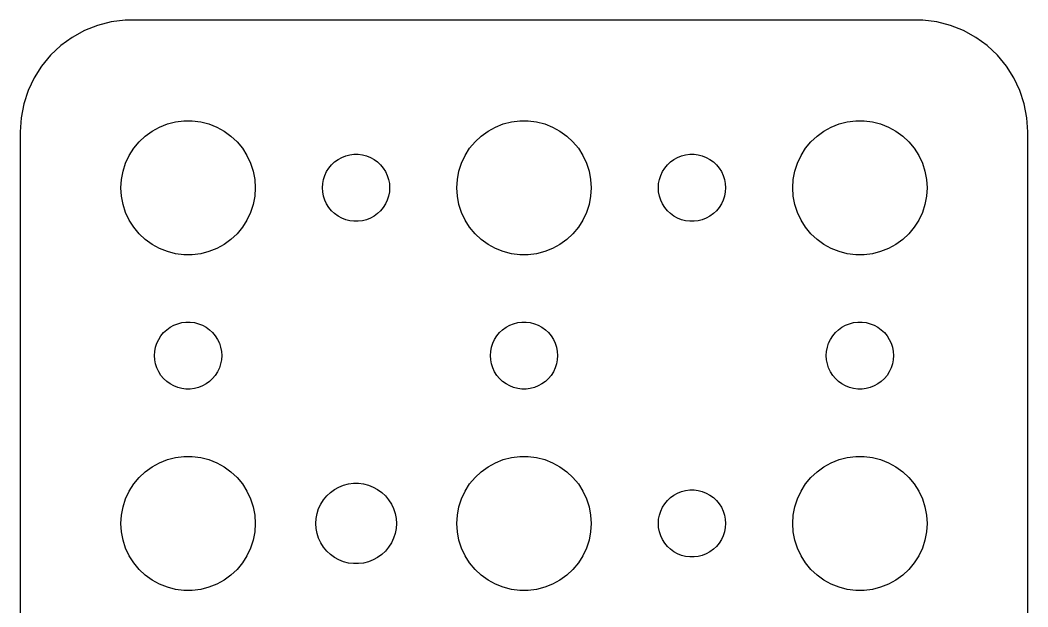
# Model space of a CAD drawing. Header units: metres. Extents: x -22 to 22, y -22 to 244.
# Drawn here: x -22.5 to 22.5, y 11.27 to 37.49 of the extents above; entities that cross this region are included whole.
import ezdxf

# ---------------------------------------------------------------- set-up
doc = ezdxf.new("R2010")
doc.units = ezdxf.units.M

msp = doc.modelspace()

# ---------------------------------------------------------------- linework, layer by layer
for p, q in [((-18.4369, 37.4114), (-19.0451, 37.2553)), ((-17.8139, 37.4901), (-18.4369, 37.4114)), ((17.8139, 37.4901), (-17.8139, 37.4901)), ((18.4369, 37.4114), (17.8139, 37.4901)), ((19.0451, 37.2553), (18.4369, 37.4114)), ((-19.6289, 37.0241), (-20.1791, 36.7216)), ((-19.0451, 37.2553), (-19.6289, 37.0241)), ((19.6289, 37.0241), (19.0451, 37.2553)), ((20.1791, 36.7216), (19.6289, 37.0241)), ((-20.1791, 36.7216), (-20.6871, 36.3526)), ((20.6871, 36.3526), (20.1791, 36.7216)), ((-20.6871, 36.3526), (-21.1448, 35.9227)), ((21.1448, 35.9227), (20.6871, 36.3526)), ((-21.1448, 35.9227), (-21.5451, 35.4389)), ((21.5451, 35.4389), (21.1448, 35.9227)), ((-21.5451, 35.4389), (-21.8815, 34.9088)), ((21.8815, 34.9088), (21.5451, 35.4389)), ((-21.8815, 34.9088), (-22.1489, 34.3406)), ((22.1489, 34.3406), (21.8815, 34.9088)), ((-22.1489, 34.3406), (-22.3429, 33.7434)), ((22.3429, 33.7434), (22.1489, 34.3406)), ((-22.3429, 33.7434), (-22.4606, 33.1267)), ((22.4606, 33.1267), (22.3429, 33.7434)), ((-22.4606, 33.1267), (-22.5, 32.5)), ((-16.2773, 32.7145), (-15.927, 32.8532)), ((-15.927, 32.8532), (-15.5621, 32.9469)), ((-15.5621, 32.9469), (-15.1884, 32.9941)), ((-15.1884, 32.9941), (-14.8116, 32.9941)), ((-14.8116, 32.9941), (-14.4379, 32.9469)), ((-14.4379, 32.9469), (-14.0729, 32.8532)), ((-14.0729, 32.8532), (-13.7227, 32.7145)), ((-1.27733, 32.7145), (-0.927048, 32.8532)), ((-0.927048, 32.8532), (-0.562134, 32.9469)), ((-0.562134, 32.9469), (-0.18837, 32.9941)), ((-0.18837, 32.9941), (0.18837, 32.9941)), ((0.18837, 32.9941), (0.562134, 32.9469)), ((0.562134, 32.9469), (0.927048, 32.8532)), ((0.927048, 32.8532), (1.27733, 32.7145)), ((13.7227, 32.7145), (14.0729, 32.8532)), ((14.0729, 32.8532), (14.4379, 32.9469)), ((14.4379, 32.9469), (14.8116, 32.9941)), ((14.8116, 32.9941), (15.1884, 32.9941)), ((15.1884, 32.9941), (15.5621, 32.9469)), ((15.5621, 32.9469), (15.927, 32.8532)), ((15.927, 32.8532), (16.2773, 32.7145)), ((22.5, 32.5), (22.4606, 33.1267)), ((-22.5, 32.5), (-22.5, -17.5)), ((-16.9123, 32.3115), (-16.6075, 32.533)), ((-16.6075, 32.533), (-16.2773, 32.7145)), ((-13.7227, 32.7145), (-13.3925, 32.533)), ((-13.3925, 32.533), (-13.0877, 32.3115)), ((-1.91226, 32.3115), (-1.60747, 32.533)), ((-1.60747, 32.533), (-1.27733, 32.7145)), ((1.27733, 32.7145), (1.60747, 32.533)), ((1.60747, 32.533), (1.91226, 32.3115)), ((13.0877, 32.3115), (13.3925, 32.533)), ((13.3925, 32.533), (13.7227, 32.7145)), ((16.2773, 32.7145), (16.6075, 32.533)), ((16.6075, 32.533), (16.9123, 32.3115)), ((22.5, -17.5), (22.5, 32.5)), ((-17.427, 31.7634), (-17.1869, 32.0536)), ((-17.1869, 32.0536), (-16.9123, 32.3115)), ((-13.0877, 32.3115), (-12.8131, 32.0536)), ((-12.8131, 32.0536), (-12.5729, 31.7634)), ((-2.42705, 31.7634), (-2.1869, 32.0536)), ((-2.1869, 32.0536), (-1.91226, 32.3115)), ((1.91226, 32.3115), (2.1869, 32.0536)), ((2.1869, 32.0536), (2.42705, 31.7634)), ((12.5729, 31.7634), (12.8131, 32.0536)), ((12.8131, 32.0536), (13.0877, 32.3115)), ((16.9123, 32.3115), (17.1869, 32.0536)), ((17.1869, 32.0536), (17.427, 31.7634)), ((-17.6289, 31.4453), (-17.427, 31.7634)), ((-12.5729, 31.7634), (-12.3711, 31.4453)), ((-2.62891, 31.4453), (-2.42705, 31.7634)), ((2.42705, 31.7634), (2.62891, 31.4453)), ((12.3711, 31.4453), (12.5729, 31.7634)), ((17.427, 31.7634), (17.6289, 31.4453)), ((-17.9057, 30.7461), (-17.7893, 31.1044)), ((-17.7893, 31.1044), (-17.6289, 31.4453)), ((-12.3711, 31.4453), (-12.2107, 31.1044)), ((-12.2107, 31.1044), (-12.0942, 30.7461)), ((-8.59344, 31.0268), (-8.45613, 31.1558)), ((-8.45613, 31.1558), (-8.30373, 31.2665)), ((-8.30373, 31.2665), (-8.13866, 31.3572)), ((-8.13866, 31.3572), (-7.96352, 31.4266)), ((-7.96352, 31.4266), (-7.78107, 31.4734)), ((-7.78107, 31.4734), (-7.59418, 31.497)), ((-7.59418, 31.497), (-7.40581, 31.497)), ((-7.40581, 31.497), (-7.21892, 31.4734)), ((-7.21892, 31.4734), (-7.03647, 31.4266)), ((-7.03647, 31.4266), (-6.86133, 31.3572)), ((-6.86133, 31.3572), (-6.69626, 31.2665)), ((-6.69626, 31.2665), (-6.54385, 31.1558)), ((-6.54385, 31.1558), (-6.40654, 31.0268)), ((-2.90575, 30.7461), (-2.78932, 31.1044)), ((-2.78932, 31.1044), (-2.62891, 31.4453)), ((2.62891, 31.4453), (2.78932, 31.1044)), ((2.78932, 31.1044), (2.90575, 30.7461)), ((6.40654, 31.0268), (6.54385, 31.1558)), ((6.54385, 31.1558), (6.69626, 31.2665)), ((6.69626, 31.2665), (6.86133, 31.3572)), ((6.86133, 31.3572), (7.03647, 31.4266)), ((7.03647, 31.4266), (7.21892, 31.4734)), ((7.21892, 31.4734), (7.40581, 31.497)), ((7.40581, 31.497), (7.59418, 31.497)), ((7.59418, 31.497), (7.78107, 31.4734)), ((7.78107, 31.4734), (7.96352, 31.4266)), ((7.96352, 31.4266), (8.13866, 31.3572)), ((8.13866, 31.3572), (8.30373, 31.2665)), ((8.30373, 31.2665), (8.45613, 31.1558)), ((8.45613, 31.1558), (8.59344, 31.0268)), ((12.0942, 30.7461), (12.2107, 31.1044)), ((12.2107, 31.1044), (12.3711, 31.4453)), ((17.6289, 31.4453), (17.7893, 31.1044)), ((17.7893, 31.1044), (17.9057, 30.7461)), ((-17.9763, 30.376), (-17.9057, 30.7461)), ((-12.0942, 30.7461), (-12.0237, 30.376)), ((-8.89465, 30.5522), (-8.81445, 30.7226)), ((-8.81445, 30.7226), (-8.71352, 30.8817)), ((-8.71352, 30.8817), (-8.59344, 31.0268)), ((-6.40654, 31.0268), (-6.28647, 30.8817)), ((-6.28647, 30.8817), (-6.18553, 30.7226)), ((-6.18553, 30.7226), (-6.10533, 30.5522)), ((-2.97633, 30.376), (-2.90575, 30.7461)), ((2.90575, 30.7461), (2.97633, 30.376)), ((6.10533, 30.5522), (6.18553, 30.7226)), ((6.18553, 30.7226), (6.28647, 30.8817)), ((6.28647, 30.8817), (6.40654, 31.0268)), ((8.59344, 31.0268), (8.71352, 30.8817)), ((8.71352, 30.8817), (8.81445, 30.7226)), ((8.81445, 30.7226), (8.89465, 30.5522)), ((12.0237, 30.376), (12.0942, 30.7461)), ((17.9057, 30.7461), (17.9763, 30.376)), ((-18, 30), (-17.9763, 30.376)), ((-12.0237, 30.376), (-12, 30)), ((-9, 30), (-8.98816, 30.188)), ((-8.98816, 30.188), (-8.95287, 30.373)), ((-8.95287, 30.373), (-8.89465, 30.5522)), ((-6.10533, 30.5522), (-6.04712, 30.373)), ((-6.04712, 30.373), (-6.01183, 30.188)), ((-6.01183, 30.188), (-6, 30)), ((-3, 30), (-2.97633, 30.376)), ((2.97633, 30.376), (3, 30)), ((6, 30), (6.01183, 30.188)), ((6.01183, 30.188), (6.04712, 30.373)), ((6.04712, 30.373), (6.10533, 30.5522)), ((8.89465, 30.5522), (8.95287, 30.373)), ((8.95287, 30.373), (8.98816, 30.188)), ((8.98816, 30.188), (9, 30)), ((12, 30), (12.0237, 30.376)), ((17.9763, 30.376), (18, 30)), ((-17.9763, 29.624), (-18, 30)), ((-12, 30), (-12.0237, 29.624)), ((-8.98816, 29.812), (-9, 30)), ((-8.95287, 29.627), (-8.98816, 29.812)), ((-6.01183, 29.812), (-6.04712, 29.627)), ((-6, 30), (-6.01183, 29.812)), ((-2.97633, 29.624), (-3, 30)), ((3, 30), (2.97633, 29.624)), ((6.01183, 29.812), (6, 30)), ((6.04712, 29.627), (6.01183, 29.812)), ((8.98816, 29.812), (8.95287, 29.627)), ((9, 30), (8.98816, 29.812)), ((12.0237, 29.624), (12, 30)), ((18, 30), (17.9763, 29.624)), ((-17.9057, 29.2539), (-17.9763, 29.624)), ((-17.7893, 28.8956), (-17.9057, 29.2539)), ((-12.0942, 29.2539), (-12.2107, 28.8956)), ((-12.0237, 29.624), (-12.0942, 29.2539)), ((-8.89465, 29.4478), (-8.95287, 29.627)), ((-8.81445, 29.2774), (-8.89465, 29.4478)), ((-8.71352, 29.1183), (-8.81445, 29.2774)), ((-6.18553, 29.2774), (-6.28647, 29.1183)), ((-6.10533, 29.4478), (-6.18553, 29.2774)), ((-6.04712, 29.627), (-6.10533, 29.4478)), ((-2.90575, 29.2539), (-2.97633, 29.624)), ((-2.78932, 28.8956), (-2.90575, 29.2539)), ((2.90575, 29.2539), (2.78932, 28.8956)), ((2.97633, 29.624), (2.90575, 29.2539)), ((6.10533, 29.4478), (6.04712, 29.627)), ((6.18553, 29.2774), (6.10533, 29.4478)), ((6.28647, 29.1183), (6.18553, 29.2774)), ((8.81445, 29.2774), (8.71352, 29.1183)), ((8.89465, 29.4478), (8.81445, 29.2774)), ((8.95287, 29.627), (8.89465, 29.4478)), ((12.0942, 29.2539), (12.0237, 29.624)), ((12.2107, 28.8956), (12.0942, 29.2539)), ((17.9057, 29.2539), (17.7893, 28.8956)), ((17.9763, 29.624), (17.9057, 29.2539)), ((-17.6289, 28.5547), (-17.7893, 28.8956)), ((-12.2107, 28.8956), (-12.3711, 28.5547)), ((-8.59344, 28.9732), (-8.71352, 29.1183)), ((-8.45613, 28.8442), (-8.59344, 28.9732)), ((-8.30373, 28.7335), (-8.45613, 28.8442)), ((-6.54385, 28.8442), (-6.69626, 28.7335)), ((-6.40654, 28.9732), (-6.54385, 28.8442)), ((-6.28647, 29.1183), (-6.40654, 28.9732)), ((-2.62891, 28.5547), (-2.78932, 28.8956)), ((2.78932, 28.8956), (2.62891, 28.5547)), ((6.40654, 28.9732), (6.28647, 29.1183)), ((6.54385, 28.8442), (6.40654, 28.9732)), ((6.69626, 28.7335), (6.54385, 28.8442)), ((8.45613, 28.8442), (8.30373, 28.7335)), ((8.59344, 28.9732), (8.45613, 28.8442)), ((8.71352, 29.1183), (8.59344, 28.9732)), ((12.3711, 28.5547), (12.2107, 28.8956)), ((17.7893, 28.8956), (17.6289, 28.5547)), ((-17.427, 28.2366), (-17.6289, 28.5547)), ((-12.3711, 28.5547), (-12.5729, 28.2366)), ((-8.13866, 28.6427), (-8.30373, 28.7335)), ((-7.96352, 28.5734), (-8.13866, 28.6427)), ((-7.78107, 28.5266), (-7.96352, 28.5734)), ((-7.59418, 28.503), (-7.78107, 28.5266)), ((-7.40581, 28.503), (-7.59418, 28.503)), ((-7.21892, 28.5266), (-7.40581, 28.503)), ((-7.03647, 28.5734), (-7.21892, 28.5266)), ((-6.86133, 28.6427), (-7.03647, 28.5734)), ((-6.69626, 28.7335), (-6.86133, 28.6427)), ((-2.42705, 28.2366), (-2.62891, 28.5547)), ((2.62891, 28.5547), (2.42705, 28.2366)), ((6.86133, 28.6427), (6.69626, 28.7335)), ((7.03647, 28.5734), (6.86133, 28.6427)), ((7.21892, 28.5266), (7.03647, 28.5734)), ((7.40581, 28.503), (7.21892, 28.5266)), ((7.59418, 28.503), (7.40581, 28.503)), ((7.78107, 28.5266), (7.59418, 28.503)), ((7.96352, 28.5734), (7.78107, 28.5266)), ((8.13866, 28.6427), (7.96352, 28.5734)), ((8.30373, 28.7335), (8.13866, 28.6427)), ((12.5729, 28.2366), (12.3711, 28.5547)), ((17.6289, 28.5547), (17.427, 28.2366)), ((-17.1869, 27.9464), (-17.427, 28.2366)), ((-16.9123, 27.6884), (-17.1869, 27.9464)), ((-12.8131, 27.9464), (-13.0877, 27.6884)), ((-12.5729, 28.2366), (-12.8131, 27.9464)), ((-2.1869, 27.9464), (-2.42705, 28.2366)), ((-1.91226, 27.6884), (-2.1869, 27.9464)), ((2.1869, 27.9464), (1.91226, 27.6884)), ((2.42705, 28.2366), (2.1869, 27.9464)), ((12.8131, 27.9464), (12.5729, 28.2366)), ((13.0877, 27.6884), (12.8131, 27.9464)), ((17.1869, 27.9464), (16.9123, 27.6884)), ((17.427, 28.2366), (17.1869, 27.9464)), ((-16.6075, 27.467), (-16.9123, 27.6884)), ((-16.2773, 27.2855), (-16.6075, 27.467)), ((-13.3925, 27.467), (-13.7227, 27.2855)), ((-13.0877, 27.6884), (-13.3925, 27.467)), ((-1.60747, 27.467), (-1.91226, 27.6884)), ((-1.27733, 27.2855), (-1.60747, 27.467)), ((1.60747, 27.467), (1.27733, 27.2855)), ((1.91226, 27.6884), (1.60747, 27.467)), ((13.3925, 27.467), (13.0877, 27.6884)), ((13.7227, 27.2855), (13.3925, 27.467)), ((16.6075, 27.467), (16.2773, 27.2855)), ((16.9123, 27.6884), (16.6075, 27.467)), ((-15.927, 27.1468), (-16.2773, 27.2855)), ((-15.5621, 27.0531), (-15.927, 27.1468)), ((-15.1884, 27.0059), (-15.5621, 27.0531)), ((-14.8116, 27.0059), (-15.1884, 27.0059)), ((-14.4379, 27.0531), (-14.8116, 27.0059)), ((-14.0729, 27.1468), (-14.4379, 27.0531)), ((-13.7227, 27.2855), (-14.0729, 27.1468)), ((-0.927048, 27.1468), (-1.27733, 27.2855)), ((-0.562134, 27.0531), (-0.927048, 27.1468)), ((-0.18837, 27.0059), (-0.562134, 27.0531)), ((0.18837, 27.0059), (-0.18837, 27.0059)), ((0.562134, 27.0531), (0.18837, 27.0059)), ((0.927048, 27.1468), (0.562134, 27.0531)), ((1.27733, 27.2855), (0.927048, 27.1468)), ((14.0729, 27.1468), (13.7227, 27.2855)), ((14.4379, 27.0531), (14.0729, 27.1468)), ((14.8116, 27.0059), (14.4379, 27.0531)), ((15.1884, 27.0059), (14.8116, 27.0059)), ((15.5621, 27.0531), (15.1884, 27.0059)), ((15.927, 27.1468), (15.5621, 27.0531)), ((16.2773, 27.2855), (15.927, 27.1468)), ((-15.8037, 23.7665), (-15.6387, 23.8572)), ((-15.6387, 23.8572), (-15.4635, 23.9266)), ((-15.4635, 23.9266), (-15.2811, 23.9734)), ((-15.2811, 23.9734), (-15.0942, 23.997)), ((-15.0942, 23.997), (-14.9058, 23.997)), ((-14.9058, 23.997), (-14.7189, 23.9734)), ((-14.7189, 23.9734), (-14.5365, 23.9266)), ((-14.5365, 23.9266), (-14.3613, 23.8572)), ((-14.3613, 23.8572), (-14.1963, 23.7665)), ((-0.803726, 23.7665), (-0.638657, 23.8572)), ((-0.638657, 23.8572), (-0.463516, 23.9266)), ((-0.463516, 23.9266), (-0.281067, 23.9734)), ((-0.281067, 23.9734), (-0.094177, 23.997)), ((-0.094177, 23.997), (0.094177, 23.997)), ((0.094177, 23.997), (0.281067, 23.9734)), ((0.281067, 23.9734), (0.463516, 23.9266)), ((0.463516, 23.9266), (0.638657, 23.8572)), ((0.638657, 23.8572), (0.803726, 23.7665)), ((14.1963, 23.7665), (14.3613, 23.8572)), ((14.3613, 23.8572), (14.5365, 23.9266)), ((14.5365, 23.9266), (14.7189, 23.9734)), ((14.7189, 23.9734), (14.9058, 23.997)), ((14.9058, 23.997), (15.0942, 23.997)), ((15.0942, 23.997), (15.2811, 23.9734)), ((15.2811, 23.9734), (15.4635, 23.9266)), ((15.4635, 23.9266), (15.6387, 23.8572)), ((15.6387, 23.8572), (15.8037, 23.7665)), ((-16.2135, 23.3817), (-16.0934, 23.5268)), ((-16.0934, 23.5268), (-15.9561, 23.6558)), ((-15.9561, 23.6558), (-15.8037, 23.7665)), ((-14.1963, 23.7665), (-14.0439, 23.6558)), ((-14.0439, 23.6558), (-13.9065, 23.5268)), ((-13.9065, 23.5268), (-13.7865, 23.3817)), ((-1.21352, 23.3817), (-1.09344, 23.5268)), ((-1.09344, 23.5268), (-0.956131, 23.6558)), ((-0.956131, 23.6558), (-0.803726, 23.7665)), ((0.803726, 23.7665), (0.956131, 23.6558)), ((0.956131, 23.6558), (1.09344, 23.5268)), ((1.09344, 23.5268), (1.21352, 23.3817)), ((13.7865, 23.3817), (13.9065, 23.5268)), ((13.9065, 23.5268), (14.0439, 23.6558)), ((14.0439, 23.6558), (14.1963, 23.7665)), ((15.8037, 23.7665), (15.9561, 23.6558)), ((15.9561, 23.6558), (16.0934, 23.5268)), ((16.0934, 23.5268), (16.2135, 23.3817)), ((-16.4529, 22.873), (-16.3947, 23.0522)), ((-16.3947, 23.0522), (-16.3145, 23.2226)), ((-16.3145, 23.2226), (-16.2135, 23.3817)), ((-13.7865, 23.3817), (-13.6855, 23.2226)), ((-13.6855, 23.2226), (-13.6053, 23.0522)), ((-13.6053, 23.0522), (-13.5471, 22.873)), ((-1.45287, 22.873), (-1.39465, 23.0522)), ((-1.39465, 23.0522), (-1.31445, 23.2226)), ((-1.31445, 23.2226), (-1.21352, 23.3817)), ((1.21352, 23.3817), (1.31445, 23.2226)), ((1.31445, 23.2226), (1.39465, 23.0522)), ((1.39465, 23.0522), (1.45287, 22.873)), ((13.5471, 22.873), (13.6053, 23.0522)), ((13.6053, 23.0522), (13.6855, 23.2226)), ((13.6855, 23.2226), (13.7865, 23.3817)), ((16.2135, 23.3817), (16.3145, 23.2226)), ((16.3145, 23.2226), (16.3947, 23.0522)), ((16.3947, 23.0522), (16.4529, 22.873)), ((-16.5, 22.5), (-16.4882, 22.688)), ((-16.4882, 22.312), (-16.5, 22.5)), ((-16.4882, 22.688), (-16.4529, 22.873)), ((-13.5471, 22.873), (-13.5118, 22.688)), ((-13.5118, 22.688), (-13.5, 22.5)), ((-13.5, 22.5), (-13.5118, 22.312)), ((-1.5, 22.5), (-1.48816, 22.688)), ((-1.48816, 22.312), (-1.5, 22.5)), ((-1.48816, 22.688), (-1.45287, 22.873)), ((1.45287, 22.873), (1.48816, 22.688)), ((1.48816, 22.688), (1.5, 22.5)), ((1.5, 22.5), (1.48816, 22.312)), ((13.5, 22.5), (13.5118, 22.688)), ((13.5118, 22.312), (13.5, 22.5)), ((13.5118, 22.688), (13.5471, 22.873)), ((16.4529, 22.873), (16.4882, 22.688)), ((16.4882, 22.688), (16.5, 22.5)), ((16.5, 22.5), (16.4882, 22.312)), ((-16.4529, 22.127), (-16.4882, 22.312)), ((-16.3947, 21.9478), (-16.4529, 22.127)), ((-13.5471, 22.127), (-13.6053, 21.9478)), ((-13.5118, 22.312), (-13.5471, 22.127)), ((-1.45287, 22.127), (-1.48816, 22.312)), ((-1.39465, 21.9478), (-1.45287, 22.127)), ((1.45287, 22.127), (1.39465, 21.9478)), ((1.48816, 22.312), (1.45287, 22.127)), ((13.5471, 22.127), (13.5118, 22.312)), ((13.6053, 21.9478), (13.5471, 22.127)), ((16.4529, 22.127), (16.3947, 21.9478)), ((16.4882, 22.312), (16.4529, 22.127)), ((-16.3145, 21.7774), (-16.3947, 21.9478)), ((-16.2135, 21.6183), (-16.3145, 21.7774)), ((-16.0934, 21.4732), (-16.2135, 21.6183)), ((-13.7865, 21.6183), (-13.9065, 21.4732)), ((-13.6855, 21.7774), (-13.7865, 21.6183)), ((-13.6053, 21.9478), (-13.6855, 21.7774)), ((-1.31445, 21.7774), (-1.39465, 21.9478)), ((-1.21352, 21.6183), (-1.31445, 21.7774)), ((-1.09344, 21.4732), (-1.21352, 21.6183)), ((1.21352, 21.6183), (1.09344, 21.4732)), ((1.31445, 21.7774), (1.21352, 21.6183)), ((1.39465, 21.9478), (1.31445, 21.7774)), ((13.6855, 21.7774), (13.6053, 21.9478)), ((13.7865, 21.6183), (13.6855, 21.7774)), ((13.9065, 21.4732), (13.7865, 21.6183)), ((16.2135, 21.6183), (16.0934, 21.4732)), ((16.3145, 21.7774), (16.2135, 21.6183)), ((16.3947, 21.9478), (16.3145, 21.7774)), ((-15.9561, 21.3442), (-16.0934, 21.4732)), ((-15.8037, 21.2335), (-15.9561, 21.3442)), ((-15.6387, 21.1427), (-15.8037, 21.2335)), ((-14.1963, 21.2335), (-14.3613, 21.1427)), ((-14.0439, 21.3442), (-14.1963, 21.2335)), ((-13.9065, 21.4732), (-14.0439, 21.3442)), ((-0.956131, 21.3442), (-1.09344, 21.4732)), ((-0.803726, 21.2335), (-0.956131, 21.3442)), ((-0.638657, 21.1427), (-0.803726, 21.2335)), ((0.803726, 21.2335), (0.638657, 21.1427)), ((0.956131, 21.3442), (0.803726, 21.2335)), ((1.09344, 21.4732), (0.956131, 21.3442)), ((14.0439, 21.3442), (13.9065, 21.4732)), ((14.1963, 21.2335), (14.0439, 21.3442)), ((14.3613, 21.1427), (14.1963, 21.2335)), ((15.8037, 21.2335), (15.6387, 21.1427)), ((15.9561, 21.3442), (15.8037, 21.2335)), ((16.0934, 21.4732), (15.9561, 21.3442)), ((-15.4635, 21.0734), (-15.6387, 21.1427)), ((-15.2811, 21.0266), (-15.4635, 21.0734)), ((-15.0942, 21.003), (-15.2811, 21.0266)), ((-14.9058, 21.003), (-15.0942, 21.003)), ((-14.7189, 21.0266), (-14.9058, 21.003)), ((-14.5365, 21.0734), (-14.7189, 21.0266)), ((-14.3613, 21.1427), (-14.5365, 21.0734)), ((-0.463516, 21.0734), (-0.638657, 21.1427)), ((-0.281067, 21.0266), (-0.463516, 21.0734)), ((-0.094177, 21.003), (-0.281067, 21.0266)), ((0.094177, 21.003), (-0.094177, 21.003)), ((0.281067, 21.0266), (0.094177, 21.003)), ((0.463516, 21.0734), (0.281067, 21.0266)), ((0.638657, 21.1427), (0.463516, 21.0734)), ((14.5365, 21.0734), (14.3613, 21.1427)), ((14.7189, 21.0266), (14.5365, 21.0734)), ((14.9058, 21.003), (14.7189, 21.0266)), ((15.0942, 21.003), (14.9058, 21.003)), ((15.2811, 21.0266), (15.0942, 21.003)), ((15.4635, 21.0734), (15.2811, 21.0266)), ((15.6387, 21.1427), (15.4635, 21.0734)), ((-16.6075, 17.533), (-16.2773, 17.7145)), ((-16.2773, 17.7145), (-15.927, 17.8532)), ((-15.927, 17.8532), (-15.5621, 17.9469)), ((-15.5621, 17.9469), (-15.1884, 17.9941)), ((-15.1884, 17.9941), (-14.8116, 17.9941)), ((-14.8116, 17.9941), (-14.4379, 17.9469)), ((-14.4379, 17.9469), (-14.0729, 17.8532)), ((-14.0729, 17.8532), (-13.7227, 17.7145)), ((-13.7227, 17.7145), (-13.3925, 17.533)), ((-1.60747, 17.533), (-1.27733, 17.7145)), ((-1.27733, 17.7145), (-0.927048, 17.8532)), ((-0.927048, 17.8532), (-0.562134, 17.9469)), ((-0.562134, 17.9469), (-0.18837, 17.9941)), ((-0.18837, 17.9941), (0.18837, 17.9941)), ((0.18837, 17.9941), (0.562134, 17.9469)), ((0.562134, 17.9469), (0.927048, 17.8532)), ((0.927048, 17.8532), (1.27733, 17.7145)), ((1.27733, 17.7145), (1.60747, 17.533)), ((13.3925, 17.533), (13.7227, 17.7145)), ((13.7227, 17.7145), (14.0729, 17.8532)), ((14.0729, 17.8532), (14.4379, 17.9469)), ((14.4379, 17.9469), (14.8116, 17.9941)), ((14.8116, 17.9941), (15.1884, 17.9941)), ((15.1884, 17.9941), (15.5621, 17.9469)), ((15.5621, 17.9469), (15.927, 17.8532)), ((15.927, 17.8532), (16.2773, 17.7145)), ((16.2773, 17.7145), (16.6075, 17.533)), ((-17.1869, 17.0536), (-16.9123, 17.3115)), ((-16.9123, 17.3115), (-16.6075, 17.533)), ((-13.3925, 17.533), (-13.0877, 17.3115)), ((-13.0877, 17.3115), (-12.8131, 17.0536)), ((-2.1869, 17.0536), (-1.91226, 17.3115)), ((-1.91226, 17.3115), (-1.60747, 17.533)), ((1.60747, 17.533), (1.91226, 17.3115)), ((1.91226, 17.3115), (2.1869, 17.0536)), ((12.8131, 17.0536), (13.0877, 17.3115)), ((13.0877, 17.3115), (13.3925, 17.533)), ((16.6075, 17.533), (16.9123, 17.3115)), ((16.9123, 17.3115), (17.1869, 17.0536)), ((-17.6289, 16.4453), (-17.427, 16.7634)), ((-17.427, 16.7634), (-17.1869, 17.0536)), ((-12.8131, 17.0536), (-12.5729, 16.7634)), ((-12.5729, 16.7634), (-12.3711, 16.4453)), ((-8.26639, 16.6287), (-8.05623, 16.7119)), ((-8.05623, 16.7119), (-7.83728, 16.7681)), ((-7.83728, 16.7681), (-7.61302, 16.7964)), ((-7.61302, 16.7964), (-7.38696, 16.7964)), ((-7.38696, 16.7964), (-7.1627, 16.7681)), ((-7.1627, 16.7681), (-6.94376, 16.7119)), ((-6.94376, 16.7119), (-6.7336, 16.6287)), ((-2.62891, 16.4453), (-2.42705, 16.7634)), ((-2.42705, 16.7634), (-2.1869, 17.0536)), ((2.1869, 17.0536), (2.42705, 16.7634)), ((2.42705, 16.7634), (2.62891, 16.4453)), ((12.3711, 16.4453), (12.5729, 16.7634)), ((12.5729, 16.7634), (12.8131, 17.0536)), ((17.1869, 17.0536), (17.427, 16.7634)), ((17.427, 16.7634), (17.6289, 16.4453)), ((-17.7893, 16.1044), (-17.6289, 16.4453)), ((-12.3711, 16.4453), (-12.2107, 16.1044)), ((-8.95622, 16.058), (-8.81213, 16.2322)), ((-8.81213, 16.2322), (-8.64735, 16.3869)), ((-8.64735, 16.3869), (-8.46448, 16.5198)), ((-8.46448, 16.5198), (-8.26639, 16.6287)), ((-6.7336, 16.6287), (-6.53551, 16.5198)), ((-6.53551, 16.5198), (-6.35263, 16.3869)), ((-6.35263, 16.3869), (-6.18785, 16.2322)), ((-6.18785, 16.2322), (-6.04376, 16.058)), ((-2.78932, 16.1044), (-2.62891, 16.4453)), ((2.62891, 16.4453), (2.78932, 16.1044)), ((6.54385, 16.1558), (6.69626, 16.2665)), ((6.69626, 16.2665), (6.86133, 16.3572)), ((6.86133, 16.3572), (7.03647, 16.4266)), ((7.03647, 16.4266), (7.21892, 16.4734)), ((7.21892, 16.4734), (7.40581, 16.497)), ((7.40581, 16.497), (7.59418, 16.497)), ((7.59418, 16.497), (7.78107, 16.4734)), ((7.78107, 16.4734), (7.96352, 16.4266)), ((7.96352, 16.4266), (8.13866, 16.3572)), ((8.13866, 16.3572), (8.30373, 16.2665)), ((8.30373, 16.2665), (8.45613, 16.1558)), ((12.2107, 16.1044), (12.3711, 16.4453)), ((17.6289, 16.4453), (17.7893, 16.1044)), ((-17.9057, 15.7461), (-17.7893, 16.1044)), ((-12.2107, 16.1044), (-12.0942, 15.7461)), ((-9.17358, 15.6626), (-9.07735, 15.8671)), ((-9.07735, 15.8671), (-8.95622, 16.058)), ((-6.04376, 16.058), (-5.92264, 15.8671)), ((-5.92264, 15.8671), (-5.8264, 15.6626)), ((-2.90575, 15.7461), (-2.78932, 16.1044)), ((2.78932, 16.1044), (2.90575, 15.7461)), ((6.18553, 15.7226), (6.28647, 15.8817)), ((6.28647, 15.8817), (6.40654, 16.0268)), ((6.40654, 16.0268), (6.54385, 16.1558)), ((8.45613, 16.1558), (8.59344, 16.0268)), ((8.59344, 16.0268), (8.71352, 15.8817)), ((8.71352, 15.8817), (8.81445, 15.7226)), ((12.0942, 15.7461), (12.2107, 16.1044)), ((17.7893, 16.1044), (17.9057, 15.7461)), ((-18, 15), (-17.9763, 15.376)), ((-17.9763, 15.376), (-17.9057, 15.7461)), ((-12.0942, 15.7461), (-12.0237, 15.376)), ((-12.0237, 15.376), (-12, 15)), ((-9.2858, 15.2256), (-9.24344, 15.4476)), ((-9.24344, 15.4476), (-9.17358, 15.6626)), ((-5.8264, 15.6626), (-5.75655, 15.4476)), ((-5.75655, 15.4476), (-5.71419, 15.2256)), ((-3, 15), (-2.97633, 15.376)), ((-2.97633, 15.376), (-2.90575, 15.7461)), ((2.90575, 15.7461), (2.97633, 15.376)), ((2.97633, 15.376), (3, 15)), ((6.01183, 15.188), (6.04712, 15.373)), ((6.04712, 15.373), (6.10533, 15.5522)), ((6.10533, 15.5522), (6.18553, 15.7226)), ((8.81445, 15.7226), (8.89465, 15.5522)), ((8.89465, 15.5522), (8.95287, 15.373)), ((8.95287, 15.373), (8.98816, 15.188)), ((12, 15), (12.0237, 15.376)), ((12.0237, 15.376), (12.0942, 15.7461)), ((17.9057, 15.7461), (17.9763, 15.376)), ((17.9763, 15.376), (18, 15)), ((-17.9763, 14.624), (-18, 15)), ((-12, 15), (-12.0237, 14.624)), ((-9.29999, 15), (-9.2858, 15.2256)), ((-9.2858, 14.7744), (-9.29999, 15)), ((-5.71419, 15.2256), (-5.7, 15)), ((-5.7, 15), (-5.71419, 14.7744)), ((-2.97633, 14.624), (-3, 15)), ((3, 15), (2.97633, 14.624)), ((6, 15), (6.01183, 15.188)), ((6.01183, 14.812), (6, 15)), ((8.98816, 15.188), (9, 15)), ((9, 15), (8.98816, 14.812)), ((12.0237, 14.624), (12, 15)), ((18, 15), (17.9763, 14.624)), ((-17.9057, 14.2539), (-17.9763, 14.624)), ((-12.0237, 14.624), (-12.0942, 14.2539)), ((-9.24344, 14.5524), (-9.2858, 14.7744)), ((-9.17358, 14.3374), (-9.24344, 14.5524)), ((-5.75655, 14.5524), (-5.8264, 14.3374)), ((-5.71419, 14.7744), (-5.75655, 14.5524)), ((-2.90575, 14.2539), (-2.97633, 14.624)), ((2.97633, 14.624), (2.90575, 14.2539)), ((6.04712, 14.627), (6.01183, 14.812)), ((6.10533, 14.4478), (6.04712, 14.627)), ((6.18553, 14.2774), (6.10533, 14.4478)), ((8.89465, 14.4478), (8.81445, 14.2774)), ((8.95287, 14.627), (8.89465, 14.4478)), ((8.98816, 14.812), (8.95287, 14.627)), ((12.0942, 14.2539), (12.0237, 14.624)), ((17.9763, 14.624), (17.9057, 14.2539)), ((-17.7893, 13.8956), (-17.9057, 14.2539)), ((-12.0942, 14.2539), (-12.2107, 13.8956)), ((-9.07735, 14.1328), (-9.17358, 14.3374)), ((-8.95622, 13.942), (-9.07735, 14.1328)), ((-5.92264, 14.1328), (-6.04376, 13.942)), ((-5.8264, 14.3374), (-5.92264, 14.1328)), ((-2.78932, 13.8956), (-2.90575, 14.2539)), ((2.90575, 14.2539), (2.78932, 13.8956)), ((6.28647, 14.1183), (6.18553, 14.2774)), ((6.40654, 13.9732), (6.28647, 14.1183)), ((6.54385, 13.8442), (6.40654, 13.9732)), ((8.59344, 13.9732), (8.45613, 13.8442)), ((8.71352, 14.1183), (8.59344, 13.9732)), ((8.81445, 14.2774), (8.71352, 14.1183)), ((12.2107, 13.8956), (12.0942, 14.2539)), ((17.9057, 14.2539), (17.7893, 13.8956)), ((-17.6289, 13.5547), (-17.7893, 13.8956)), ((-17.427, 13.2366), (-17.6289, 13.5547)), ((-12.3711, 13.5547), (-12.5729, 13.2366)), ((-12.2107, 13.8956), (-12.3711, 13.5547)), ((-8.81213, 13.7678), (-8.95622, 13.942)), ((-8.64735, 13.6131), (-8.81213, 13.7678)), ((-8.46448, 13.4802), (-8.64735, 13.6131)), ((-6.35263, 13.6131), (-6.53551, 13.4802)), ((-6.18785, 13.7678), (-6.35263, 13.6131)), ((-6.04376, 13.942), (-6.18785, 13.7678)), ((-2.62891, 13.5547), (-2.78932, 13.8956)), ((-2.42705, 13.2366), (-2.62891, 13.5547)), ((2.62891, 13.5547), (2.42705, 13.2366)), ((2.78932, 13.8956), (2.62891, 13.5547)), ((6.69626, 13.7335), (6.54385, 13.8442)), ((6.86133, 13.6427), (6.69626, 13.7335)), ((7.03647, 13.5734), (6.86133, 13.6427)), ((7.21892, 13.5266), (7.03647, 13.5734)), ((7.40581, 13.5029), (7.21892, 13.5266)), ((7.59418, 13.5029), (7.40581, 13.5029)), ((7.78107, 13.5266), (7.59418, 13.5029)), ((7.96352, 13.5734), (7.78107, 13.5266)), ((8.13866, 13.6427), (7.96352, 13.5734)), ((8.30373, 13.7335), (8.13866, 13.6427)), ((8.45613, 13.8442), (8.30373, 13.7335)), ((12.3711, 13.5547), (12.2107, 13.8956)), ((12.5729, 13.2366), (12.3711, 13.5547)), ((17.6289, 13.5547), (17.427, 13.2366)), ((17.7893, 13.8956), (17.6289, 13.5547)), ((-17.1869, 12.9464), (-17.427, 13.2366)), ((-12.5729, 13.2366), (-12.8131, 12.9464)), ((-8.26639, 13.3713), (-8.46448, 13.4802)), ((-8.05623, 13.2881), (-8.26639, 13.3713)), ((-7.83728, 13.2319), (-8.05623, 13.2881)), ((-7.61302, 13.2036), (-7.83728, 13.2319)), ((-7.38696, 13.2036), (-7.61302, 13.2036)), ((-7.1627, 13.2319), (-7.38696, 13.2036)), ((-6.94376, 13.2881), (-7.1627, 13.2319)), ((-6.7336, 13.3713), (-6.94376, 13.2881)), ((-6.53551, 13.4802), (-6.7336, 13.3713)), ((-2.1869, 12.9464), (-2.42705, 13.2366)), ((2.42705, 13.2366), (2.1869, 12.9464)), ((12.8131, 12.9464), (12.5729, 13.2366)), ((17.427, 13.2366), (17.1869, 12.9464)), ((-16.9123, 12.6884), (-17.1869, 12.9464)), ((-16.6075, 12.467), (-16.9123, 12.6884)), ((-13.0877, 12.6884), (-13.3925, 12.467)), ((-12.8131, 12.9464), (-13.0877, 12.6884)), ((-1.91226, 12.6884), (-2.1869, 12.9464)), ((-1.60747, 12.467), (-1.91226, 12.6884)), ((1.91226, 12.6884), (1.60747, 12.467)), ((2.1869, 12.9464), (1.91226, 12.6884)), ((13.0877, 12.6884), (12.8131, 12.9464)), ((13.3925, 12.467), (13.0877, 12.6884)), ((16.9123, 12.6884), (16.6075, 12.467)), ((17.1869, 12.9464), (16.9123, 12.6884)), ((-16.2773, 12.2855), (-16.6075, 12.467)), ((-15.927, 12.1468), (-16.2773, 12.2855)), ((-13.7227, 12.2855), (-14.0729, 12.1468)), ((-13.3925, 12.467), (-13.7227, 12.2855)), ((-1.27733, 12.2855), (-1.60747, 12.467)), ((-0.927048, 12.1468), (-1.27733, 12.2855)), ((1.27733, 12.2855), (0.927048, 12.1468)), ((1.60747, 12.467), (1.27733, 12.2855)), ((13.7227, 12.2855), (13.3925, 12.467)), ((14.0729, 12.1468), (13.7227, 12.2855)), ((16.2773, 12.2855), (15.927, 12.1468)), ((16.6075, 12.467), (16.2773, 12.2855)), ((-15.5621, 12.0531), (-15.927, 12.1468)), ((-15.1884, 12.0059), (-15.5621, 12.0531)), ((-14.8116, 12.0059), (-15.1884, 12.0059)), ((-14.4379, 12.0531), (-14.8116, 12.0059)), ((-14.0729, 12.1468), (-14.4379, 12.0531)), ((-0.562134, 12.0531), (-0.927048, 12.1468)), ((-0.18837, 12.0059), (-0.562134, 12.0531)), ((0.18837, 12.0059), (-0.18837, 12.0059)), ((0.562134, 12.0531), (0.18837, 12.0059)), ((0.927048, 12.1468), (0.562134, 12.0531)), ((14.4379, 12.0531), (14.0729, 12.1468)), ((14.8116, 12.0059), (14.4379, 12.0531)), ((15.1884, 12.0059), (14.8116, 12.0059)), ((15.5621, 12.0531), (15.1884, 12.0059)), ((15.927, 12.1468), (15.5621, 12.0531))]:
    msp.add_line(p, q)

doc.saveas('drawing.dxf')
